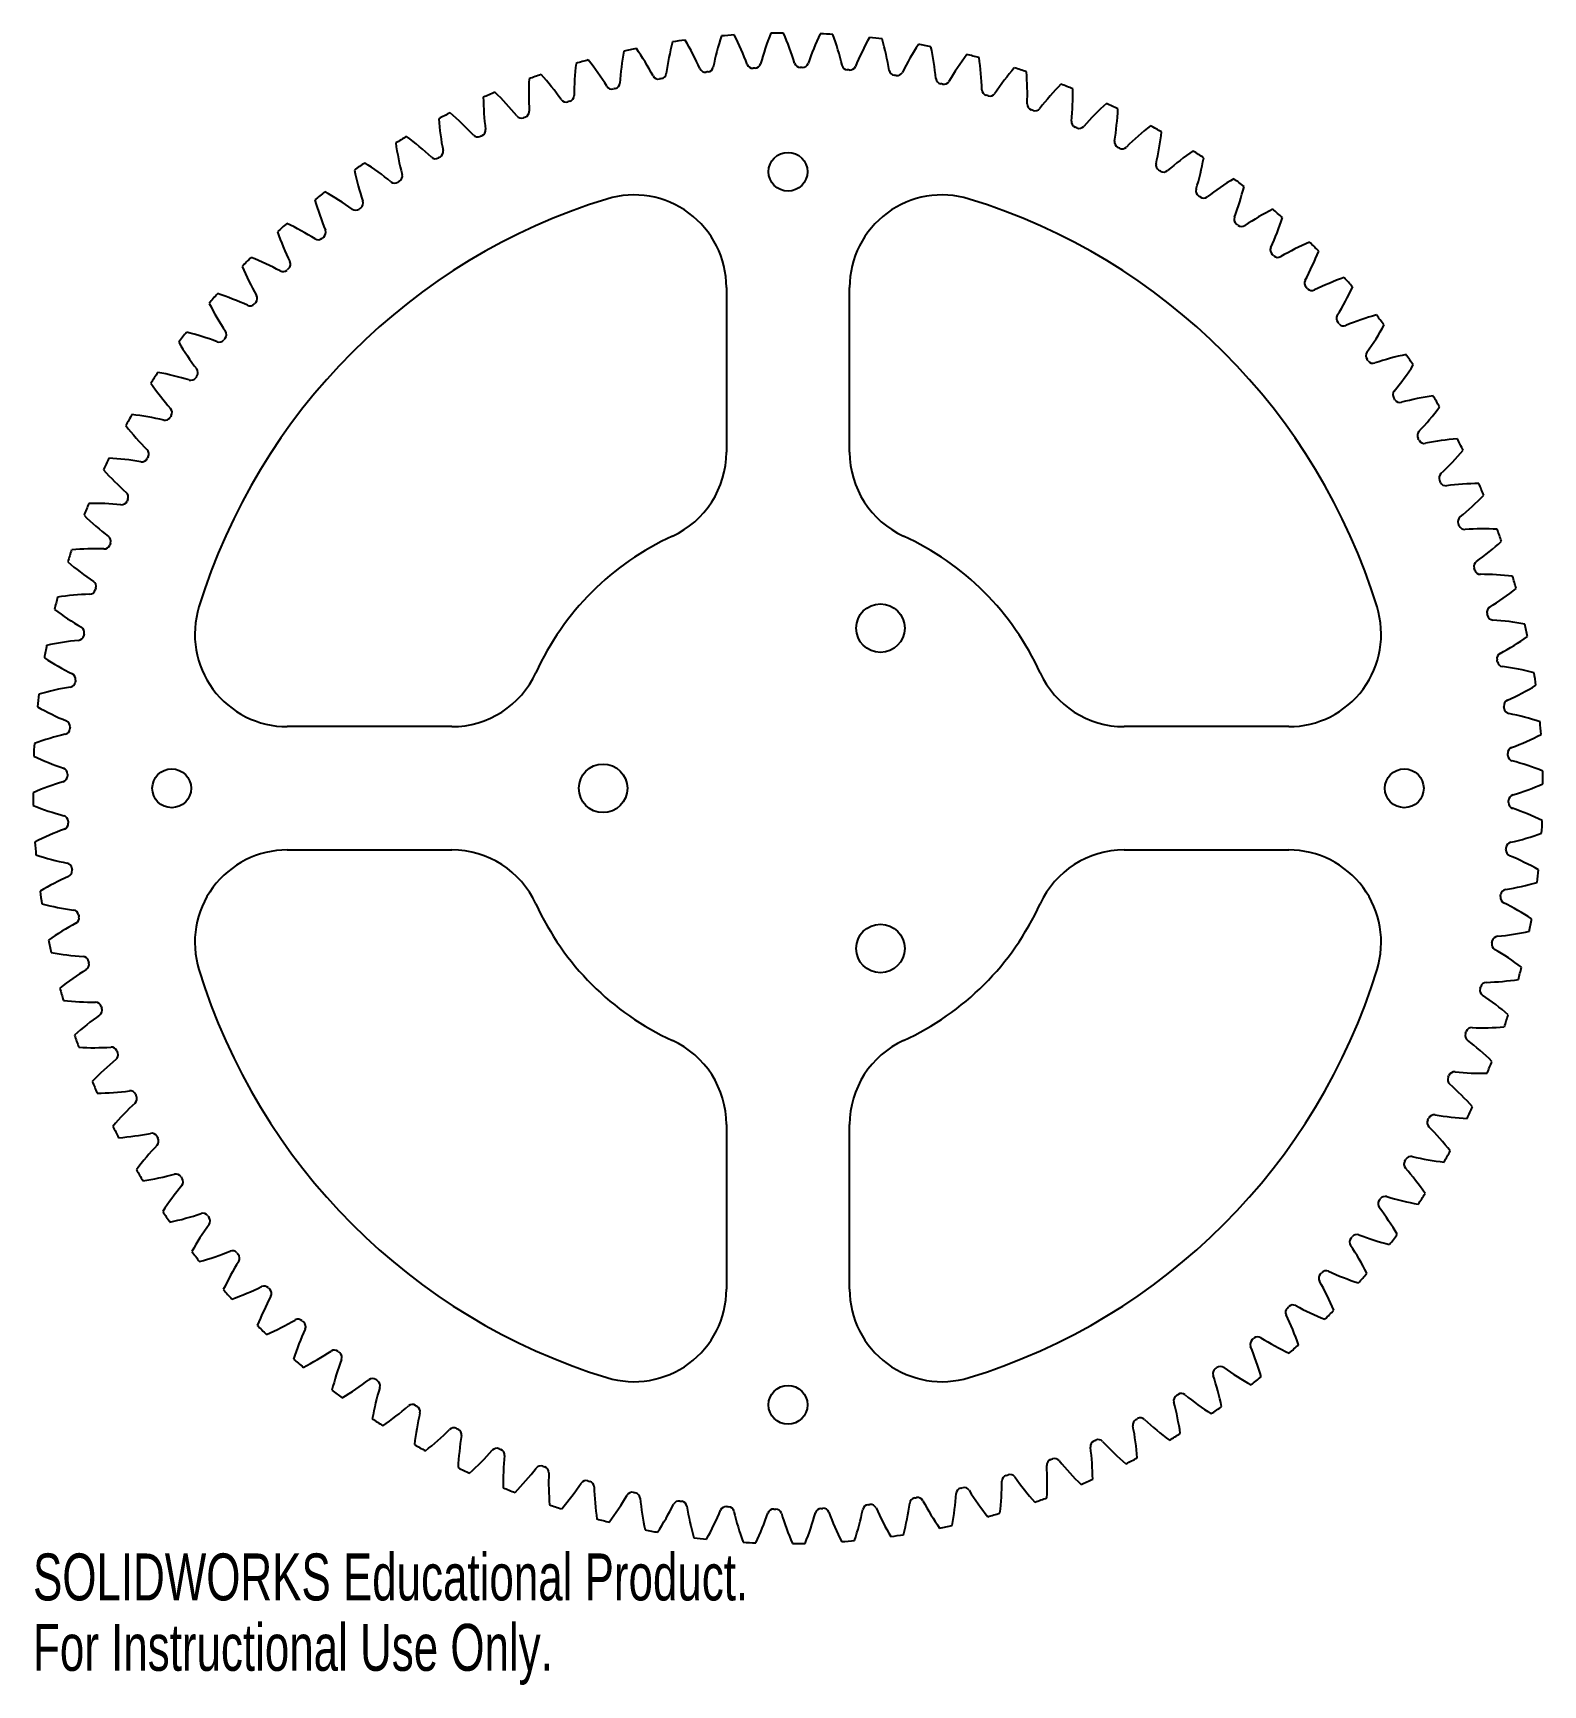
# Model space of a CAD drawing. Header units: inches. Extents: x -3.06 to 3.06, y -3.64 to 3.06.
import ezdxf

# ---------------------------------------------------------------- set-up
doc = ezdxf.new("R2010")
doc.units = ezdxf.units.IN
doc.header["$MEASUREMENT"] = 0
doc.styles.add('SLDTEXTSTYLE0', font='TXT', dxfattribs={"width": 0.7})

msp = doc.modelspace()

# ---------------------------------------------------------------- linework, layer by layer
at = {"color": 7, "linetype": 'Continuous', "lineweight": 25}
for p, q in [((-0.25, 2.031), (-0.25, 1.3636)), ((0.25, 1.3636), (0.25, 2.031)), ((-1.3636, 0.25), (-2.031, 0.25)), ((2.031, 0.25), (1.3636, 0.25)), ((-2.031, -0.25), (-1.3636, -0.25)), ((1.3636, -0.25), (2.031, -0.25)), ((-0.25, -1.3636), (-0.25, -2.031)), ((0.25, -2.031), (0.25, -1.3636))]:
    msp.add_line(p, q, dxfattribs=at)
for centre, radius in [((0, 2.5), 0.0787), ((0.375, 0.6495), 0.0984), ((-2.5, 0), 0.0787), ((-0.75, 0), 0.0984), ((2.5, 0), 0.0787), ((0.375, -0.6495), 0.0984), ((0, -2.5), 0.0787)]:
    msp.add_circle(centre, radius, dxfattribs=at)
for centre, radius, start, end in [((0.6512, 2.7428), 1.1554, 165.79187, 172.27517), ((0, 0), 3.0625, 97.83794, 98.80524), ((-1.4095, 2.4414), 1.1554, 24.36802, 30.85132), ((0.8292, 2.6944), 1.1554, 162.04187, 168.52517), ((0, 0), 3.0625, 94.08794, 95.05524), ((-1.2468, 2.5284), 1.1554, 20.61802, 27.10132), ((1.0037, 2.6344), 1.1554, 158.29187, 164.77517), ((0, 0), 3.0625, 90.33794, 91.30524), ((-1.0788, 2.6045), 1.1554, 16.86802, 23.35132), ((1.1738, 2.5631), 1.1554, 154.54187, 161.02517), ((0, 0), 3.0625, 86.58794, 87.55524), ((-0.9062, 2.6695), 1.1554, 13.11802, 19.60132), ((1.339, 2.4808), 1.1554, 150.79187, 157.27517), ((0, 0), 3.0625, 82.83794, 83.80524), ((-0.7296, 2.723), 1.1554, 9.36802, 15.85132), ((1.4983, 2.3879), 1.1554, 147.04187, 153.52517), ((0, 0), 3.0625, 79.08794, 80.05524), ((0, 0), 3.0625, 105.33794, 106.30524), ((-1.7161, 2.2365), 1.1554, 31.86802, 38.35132), ((0.4705, 2.7795), 1.1554, 169.54187, 176.02517), ((0, 0), 3.0625, 101.58794, 102.55524), ((-1.5662, 2.344), 1.1554, 28.11802, 34.60132), ((-0.55, 2.7649), 1.1554, 5.61802, 12.10132), ((1.6513, 2.2848), 1.1554, 143.29187, 149.77517), ((0, 0), 3.0625, 75.33794, 76.30524), ((-0.368, 2.795), 1.1554, 1.86802, 8.35132), ((0, 0), 3.0625, 109.08794, 110.05524), ((-1.8587, 2.1195), 1.1554, 35.61802, 42.10132), ((0.2877, 2.8044), 1.1554, 173.29187, 179.77517), ((-0.5258, 2.8999), 0.0242, 208.11802, 280.27772), ((-0.5176, 2.9014), 0.0242, 280.11546, 352.27517), ((-0.335, 2.9281), 0.0242, 204.36802, 276.52772), ((0, 0), 2.923, 96.36546, 96.52772), ((-0.3268, 2.929), 0.0242, 276.36546, 348.52517), ((-0.1428, 2.9437), 0.0242, 200.61802, 272.77772), ((0, 0), 2.923, 92.61546, 92.77772), ((-0.1345, 2.9441), 0.0242, 272.61546, 344.77517), ((0.05, 2.9468), 0.0242, 196.86802, 269.02772), ((0, 0), 2.923, 88.86546, 89.02772), ((0.0584, 2.9466), 0.0242, 268.86546, 341.02517), ((0.2426, 2.9372), 0.0242, 193.11802, 265.27772), ((0, 0), 2.923, 85.11546, 85.27772), ((0.2509, 2.9365), 0.0242, 265.11546, 337.27517), ((0.4342, 2.915), 0.0242, 189.36802, 261.52772), ((0, 0), 2.923, 81.36546, 81.52772), ((0.4425, 2.9138), 0.0242, 261.36546, 333.52517), ((1.7972, 2.1719), 1.1554, 139.54187, 146.02517), ((0, 0), 3.0625, 71.58794, 72.55524), ((-0.1844, 2.813), 1.1554, 358.11802, 4.60132), ((0, 0), 3.0625, 112.83794, 113.80524), ((-1.9934, 1.9934), 1.1554, 39.36802, 45.85132), ((0.1036, 2.8172), 1.1554, 177.04187, 183.52517), ((-0.7144, 2.8593), 0.0242, 211.86802, 284.02772), ((0, 0), 2.923, 103.86546, 104.02772), ((-0.7063, 2.8613), 0.0242, 283.86546, 356.02517), ((0, 0), 2.923, 100.11546, 100.27772), ((0.6239, 2.8804), 0.0242, 185.61802, 257.77772), ((0, 0), 2.923, 77.61546, 77.77772), ((0.6321, 2.8786), 0.0242, 257.61546, 329.77517), ((0.811, 2.8334), 0.0242, 181.86802, 254.02772), ((0.819, 2.8311), 0.0242, 253.86546, 326.02517), ((1.9354, 2.0497), 1.1554, 135.79187, 142.27517), ((0, 0), 3.0625, 67.83794, 68.80524), ((0, 2.8191), 1.1554, 354.36802, 0.85132), ((-0.0808, 2.8179), 1.1554, 180.79187, 187.27517), ((-0.8999, 2.8065), 0.0242, 215.61802, 287.77772), ((0, 0), 2.923, 107.61546, 107.77772), ((-0.8919, 2.809), 0.0242, 287.61546, 359.77517), ((0, 0), 2.923, 73.86546, 74.02772), ((0.9946, 2.7743), 0.0242, 178.11802, 250.27772), ((0, 0), 2.923, 70.11546, 70.27772), ((1.0024, 2.7715), 0.0242, 250.11546, 322.27517), ((2.0653, 1.9188), 1.1554, 132.04187, 138.52517), ((0, 0), 3.0625, 64.08794, 65.05524), ((0.1844, 2.813), 1.1554, 350.61802, 357.10132), ((0, 0), 3.0625, 116.58794, 117.55524), ((-0.265, 2.8066), 1.1554, 184.54187, 191.02517), ((-2.1195, 1.8587), 1.1554, 43.11802, 49.60132), ((-1.0815, 2.7416), 0.0242, 219.36802, 291.52772), ((0, 0), 2.923, 111.36546, 111.52772), ((-1.0737, 2.7446), 0.0242, 291.36546, 3.52517), ((1.1739, 2.7033), 0.0242, 174.36802, 246.52772), ((0, 0), 2.923, 66.36546, 66.52772), ((1.1815, 2.7), 0.0242, 246.36546, 318.52517), ((2.1864, 1.7796), 1.1554, 128.29187, 134.77517), ((0, 0), 3.0625, 60.33794, 61.30524), ((0, 0), 3.0625, 120.33794, 121.30524), ((-0.448, 2.7833), 1.1554, 188.29187, 194.77517), ((-2.2365, 1.7161), 1.1554, 46.86802, 53.35132), ((-1.2585, 2.665), 0.0242, 223.11802, 295.27772), ((0, 0), 2.923, 115.11546, 115.27772), ((-1.2509, 2.6685), 0.0242, 295.11546, 7.27517), ((1.3482, 2.6208), 0.0242, 170.61802, 242.77772), ((0.368, 2.795), 1.1554, 346.86802, 353.35132), ((-1.4301, 2.577), 0.0242, 226.86802, 299.02772), ((0, 0), 2.923, 118.86546, 119.02772), ((-1.4228, 2.581), 0.0242, 298.86546, 11.02517), ((0, 0), 2.923, 62.61546, 62.77772), ((1.3556, 2.6169), 0.0242, 242.61546, 314.77517), ((2.2981, 1.6328), 1.1554, 124.54187, 131.02517), ((0, 0), 3.0625, 56.58794, 57.55524), ((0.55, 2.7649), 1.1554, 343.11802, 349.60132), ((0, 0), 3.0625, 124.08794, 125.05524), ((-0.629, 2.748), 1.1554, 192.04187, 198.52517), ((-2.344, 1.5662), 1.1554, 50.61802, 57.10132), ((-1.5885, 2.4824), 0.0242, 302.61546, 14.77517), ((1.5167, 2.527), 0.0242, 166.86802, 239.02772), ((0, 0), 2.923, 58.86546, 59.02772), ((1.5238, 2.5227), 0.0242, 238.86546, 311.02517), ((0, 0), 3.0625, 127.83794, 128.80524), ((-2.4414, 1.4095), 1.1554, 54.36802, 60.85132), ((-1.5956, 2.4779), 0.0242, 230.61802, 302.77772), ((0, 0), 2.923, 122.61546, 122.77772), ((1.6787, 2.4224), 0.0242, 163.11802, 235.27772), ((2.4, 1.479), 1.1554, 120.79187, 127.27517), ((0, 0), 3.0625, 52.83794, 53.80524), ((0.7296, 2.723), 1.1554, 339.36802, 345.85132), ((0, 0), 2.5, 107.10464, 162.89536), ((-0.8074, 2.701), 1.1554, 195.79187, 202.27517), ((-1.7542, 2.3683), 0.0242, 234.36802, 306.52772), ((0, 0), 2.923, 126.36546, 126.52772), ((-1.7475, 2.3732), 0.0242, 306.36546, 18.52517), ((-0.625, 2.031), 0.375, 0, 107.10464), ((0.625, 2.031), 0.375, 72.89536, 180), ((0, 0), 2.5, 17.10464, 72.89536), ((0, 0), 2.923, 55.11546, 55.27772), ((1.6856, 2.4176), 0.0242, 235.11546, 307.27517), ((2.4916, 1.3188), 1.1554, 117.04187, 123.52517), ((0, 0), 3.0625, 49.08794, 50.05524), ((0, 0), 3.0625, 131.58794, 132.55524), ((-2.5284, 1.2468), 1.1554, 58.11802, 64.60132), ((1.8336, 2.3074), 0.0242, 159.36802, 231.52772), ((0, 0), 2.923, 51.36546, 51.52772), ((1.8401, 2.3022), 0.0242, 231.36546, 303.52517), ((0.9062, 2.6695), 1.1554, 335.61802, 342.10132), ((-0.9823, 2.6424), 1.1554, 199.54187, 206.02517), ((-1.9053, 2.2485), 0.0242, 238.11802, 310.27772), ((0, 0), 2.923, 130.11546, 130.27772), ((-1.899, 2.2539), 0.0242, 310.11546, 22.27517), ((2.5725, 1.1531), 1.1554, 113.29187, 119.77517), ((0, 0), 3.0625, 45.33794, 46.30524), ((0, 0), 3.0625, 135.33794, 136.30524), ((-2.6045, 1.0788), 1.1554, 61.86802, 68.35132), ((1.9805, 2.1825), 0.0242, 155.61802, 227.77772), ((0, 0), 2.923, 47.61546, 47.77772), ((1.9867, 2.1769), 0.0242, 227.61546, 299.77517), ((1.0788, 2.6045), 1.1554, 331.86802, 338.35132), ((-1.1531, 2.5725), 1.1554, 203.29187, 209.77517), ((-2.0483, 2.119), 0.0242, 241.86802, 314.02772), ((0, 0), 2.923, 133.86546, 134.02772), ((-2.0423, 2.1248), 0.0242, 313.86546, 26.02517), ((2.119, 2.0483), 0.0242, 151.86802, 224.02772), ((0, 0), 2.923, 43.86546, 44.02772), ((2.1248, 2.0423), 0.0242, 223.86546, 296.02517), ((2.6424, 0.9823), 1.1554, 109.54187, 116.02517), ((1.2468, 2.5284), 1.1554, 328.11802, 334.60132), ((0, 0), 3.0625, 41.58794, 42.55524), ((0, 0), 3.0625, 139.08794, 140.05524), ((-1.3188, 2.4916), 1.1554, 207.04187, 213.52517), ((-2.6695, 0.9062), 1.1554, 65.61802, 72.10132), ((-2.1825, 1.9805), 0.0242, 245.61802, 317.77772), ((0, 0), 2.923, 137.61546, 137.77772), ((-2.1769, 1.9867), 0.0242, 317.61546, 29.77517), ((2.2485, 1.9053), 0.0242, 148.11802, 220.27772), ((0, 0), 2.923, 40.11546, 40.27772), ((2.2539, 1.899), 0.0242, 220.11546, 292.27517), ((2.701, 0.8074), 1.1554, 105.79187, 112.27517), ((1.4095, 2.4414), 1.1554, 324.36802, 330.85132), ((0, 0), 3.0625, 37.83794, 38.80524), ((0, 0), 3.0625, 142.83794, 143.80524), ((-2.723, 0.7296), 1.1554, 69.36802, 75.85132), ((-2.3074, 1.8336), 0.0242, 249.36802, 321.52772), ((0, 0), 2.923, 141.36546, 141.52772), ((-2.3022, 1.8401), 0.0242, 321.36546, 33.52517), ((-1.479, 2.4), 1.1554, 210.79187, 217.27517), ((2.3683, 1.7542), 0.0242, 144.36802, 216.52772), ((2.748, 0.629), 1.1554, 102.04187, 108.52517), ((0, 0), 3.0625, 34.08794, 35.05524), ((0, 0), 3.0625, 146.58794, 147.55524), ((-2.7649, 0.55), 1.1554, 73.11802, 79.60132), ((-2.4176, 1.6856), 0.0242, 325.11546, 37.27517), ((0, 0), 2.923, 36.36546, 36.52772), ((2.3732, 1.7475), 0.0242, 216.36546, 288.52517), ((1.5662, 2.344), 1.1554, 320.61802, 327.10132), ((-1.6328, 2.2981), 1.1554, 214.54187, 221.02517), ((-2.4224, 1.6787), 0.0242, 253.11802, 325.27772), ((0, 0), 2.923, 145.11546, 145.27772), ((2.4779, 1.5956), 0.0242, 140.61802, 212.77772), ((0, 0), 2.923, 32.61546, 32.77772), ((2.4824, 1.5885), 0.0242, 212.61546, 284.77517), ((2.7833, 0.448), 1.1554, 98.29187, 104.77517), ((1.7161, 2.2365), 1.1554, 316.86802, 323.35132), ((0, 0), 3.0625, 30.33794, 31.30524), ((0, 0), 3.0625, 150.33794, 151.30524), ((-2.795, 0.368), 1.1554, 76.86802, 83.35132), ((-2.527, 1.5167), 0.0242, 256.86802, 329.02772), ((0, 0), 2.923, 148.86546, 149.02772), ((-2.5227, 1.5238), 0.0242, 328.86546, 41.02517), ((-1.7796, 2.1864), 1.1554, 218.29187, 224.77517), ((2.577, 1.4301), 0.0242, 136.86802, 209.02772), ((0, 0), 2.923, 28.86546, 29.02772), ((2.581, 1.4228), 0.0242, 208.86546, 281.02517), ((2.8066, 0.265), 1.1554, 94.54187, 101.02517), ((0, 0), 3.0625, 26.58794, 27.55524), ((-2.6169, 1.3556), 0.0242, 332.61546, 44.77517), ((0, 0), 2.923, 152.61546, 152.77772), ((-0.625, 1.3636), 0.375, 294.62432, 0), ((0.625, 1.3636), 0.375, 180, 245.37568), ((1.8587, 2.1195), 1.1554, 313.11802, 319.60132), ((0, 0), 3.0625, 154.08794, 155.05524), ((-1.9188, 2.0653), 1.1554, 222.04187, 228.52517), ((-2.813, 0.1844), 1.1554, 80.61802, 87.10132), ((-2.6208, 1.3482), 0.0242, 260.61802, 332.77772), ((2.665, 1.2585), 0.0242, 133.11802, 205.27772), ((0, 0), 2.923, 25.11546, 25.27772), ((2.6685, 1.2509), 0.0242, 205.11546, 277.27517), ((2.8179, 0.0808), 1.1554, 90.79187, 97.27517), ((0, 0), 3.0625, 22.83794, 23.80524), ((0, 0), 3.0625, 157.83794, 158.80524), ((-2.8191, 0), 1.1554, 84.36802, 90.85132), ((-2.7033, 1.1739), 0.0242, 264.36802, 336.52772), ((-2.7, 1.1815), 0.0242, 336.36546, 48.52517), ((0, 0), 2.923, 156.36546, 156.52772), ((1.9934, 1.9934), 1.1554, 309.36802, 315.85132), ((-2.0497, 1.9354), 1.1554, 225.79187, 232.27517), ((2.7416, 1.0815), 0.0242, 129.36802, 201.52772), ((0, 0), 2.923, 21.36546, 21.52772), ((-2.7715, 1.0024), 0.0242, 340.11546, 52.27517), ((0, 0), 1.125, 114.62432, 155.37568), ((0, 0), 1.125, 24.62432, 65.37568), ((2.7446, 1.0737), 0.0242, 201.36546, 273.52517), ((2.8172, -0.1036), 1.1554, 87.04187, 93.52517), ((0, 0), 3.0625, 19.08794, 20.05524), ((0, 0), 3.0625, 161.58794, 162.55524), ((-2.813, -0.1844), 1.1554, 88.11802, 94.60132), ((-2.7743, 0.9946), 0.0242, 268.11802, 340.27772), ((0, 0), 2.923, 160.11546, 160.27772), ((2.1195, 1.8587), 1.1554, 305.61802, 312.10132), ((-2.1719, 1.7972), 1.1554, 229.54187, 236.02517), ((2.8065, 0.8999), 0.0242, 125.61802, 197.77772), ((0, 0), 2.923, 17.61546, 17.77772), ((2.809, 0.8919), 0.0242, 197.61546, 269.77517), ((-2.8334, 0.811), 0.0242, 271.86802, 344.02772), ((-2.8311, 0.819), 0.0242, 343.86546, 56.02517), ((0, 0), 2.923, 163.86546, 164.02772), ((2.8044, -0.2877), 1.1554, 83.29187, 89.77517), ((2.2365, 1.7161), 1.1554, 301.86802, 308.35132), ((0, 0), 3.0625, 15.33794, 16.30524), ((0, 0), 3.0625, 165.33794, 166.30524), ((-2.795, -0.368), 1.1554, 91.86802, 98.35132), ((-2.2848, 1.6513), 1.1554, 233.29187, 239.77517), ((-2.031, 0.625), 0.375, 162.89536, 270), ((2.031, 0.625), 0.375, 270, 17.10464), ((2.8593, 0.7144), 0.0242, 121.86802, 194.02772), ((0, 0), 2.923, 13.86546, 14.02772), ((2.8613, 0.7063), 0.0242, 193.86546, 266.02517), ((2.7795, -0.4705), 1.1554, 79.54187, 86.02517), ((-2.8804, 0.6239), 0.0242, 275.61802, 347.77772), ((-2.8786, 0.6321), 0.0242, 347.61546, 59.77517), ((0, 0), 2.923, 167.61546, 167.77772), ((2.344, 1.5662), 1.1554, 298.11802, 304.60132), ((0, 0), 3.0625, 11.58794, 12.55524), ((0, 0), 3.0625, 169.08794, 170.05524), ((-2.7649, -0.55), 1.1554, 95.61802, 102.10132), ((2.8999, 0.5258), 0.0242, 118.11802, 190.27772), ((-2.3879, 1.4983), 1.1554, 237.04187, 243.52517), ((0, 0), 2.923, 10.11546, 10.27772), ((2.9014, 0.5176), 0.0242, 190.11546, 262.27517), ((2.7428, -0.6512), 1.1554, 75.79187, 82.27517), ((-2.723, -0.7296), 1.1554, 99.36802, 105.85132), ((-2.915, 0.4342), 0.0242, 279.36802, 351.52772), ((-2.9138, 0.4425), 0.0242, 351.36546, 63.52517), ((0, 0), 2.923, 171.36546, 171.52772), ((-1.3636, 0.625), 0.375, 270, 335.37568), ((1.3636, 0.625), 0.375, 204.62432, 270), ((2.4414, 1.4095), 1.1554, 294.36802, 300.85132), ((0, 0), 3.0625, 7.83794, 8.80524), ((0, 0), 3.0625, 172.83794, 173.80524), ((2.9281, 0.335), 0.0242, 114.36802, 186.52772), ((-2.4808, 1.339), 1.1554, 240.79187, 247.27517), ((-2.9365, 0.2509), 0.0242, 355.11546, 67.27517), ((0, 0), 2.923, 6.36546, 6.52772), ((2.929, 0.3268), 0.0242, 186.36546, 258.52517), ((2.6944, -0.8292), 1.1554, 72.04187, 78.52517), ((0, 0), 3.0625, 4.08794, 5.05524), ((-2.6695, -0.9062), 1.1554, 103.11802, 109.60132), ((-2.9372, 0.2426), 0.0242, 283.11802, 355.27772), ((0, 0), 2.923, 175.11546, 175.27772), ((2.5284, 1.2468), 1.1554, 290.61802, 297.10132), ((0, 0), 3.0625, 176.58794, 177.55524), ((2.9437, 0.1428), 0.0242, 110.61802, 182.77772), ((0, 0), 2.923, 2.61546, 2.77772), ((-2.5631, 1.1738), 1.1554, 244.54187, 251.02517), ((-2.9466, 0.0584), 0.0242, 358.86546, 71.02517), ((2.9441, 0.1345), 0.0242, 182.61546, 254.77517), ((2.6344, -1.0037), 1.1554, 68.29187, 74.77517), ((0, 0), 3.0625, 0.33794, 1.30524), ((-2.6045, -1.0788), 1.1554, 106.86802, 113.35132), ((-2.9468, 0.05), 0.0242, 286.86802, 359.02772), ((0, 0), 2.923, 178.86546, 179.02772), ((2.6045, 1.0788), 1.1554, 286.86802, 293.35132), ((0, 0), 3.0625, 180.33794, 181.30524), ((0, 0), 2.923, 358.86546, 359.02772), ((2.9466, -0.0584), 0.0242, 178.86546, 251.02517), ((2.9468, -0.05), 0.0242, 106.86802, 179.02772), ((-2.6344, 1.0037), 1.1554, 248.29187, 254.77517), ((-2.9441, -0.1345), 0.0242, 2.61546, 74.77517), ((0, 0), 2.923, 182.61546, 182.77772), ((2.5631, -1.1738), 1.1554, 64.54187, 71.02517), ((0, 0), 3.0625, 356.58794, 357.55524), ((-2.5284, -1.2468), 1.1554, 110.61802, 117.10132), ((-2.9437, -0.1428), 0.0242, 290.61802, 2.77772), ((2.6695, 0.9062), 1.1554, 283.11802, 289.60132), ((0, 0), 3.0625, 184.08794, 185.05524), ((-2.031, -0.625), 0.375, 90, 197.10464), ((-1.3636, -0.625), 0.375, 24.62432, 90), ((1.3636, -0.625), 0.375, 90, 155.37568), ((2.031, -0.625), 0.375, 342.89536, 90), ((2.9365, -0.2509), 0.0242, 175.11546, 247.27517), ((0, 0), 2.923, 355.11546, 355.27772), ((2.9372, -0.2426), 0.0242, 103.11802, 175.27772), ((-2.6944, 0.8292), 1.1554, 252.04187, 258.52517), ((-2.929, -0.3268), 0.0242, 6.36546, 78.52517), ((-2.9281, -0.335), 0.0242, 294.36802, 6.52772), ((0, 0), 2.923, 186.36546, 186.52772), ((2.4808, -1.339), 1.1554, 60.79187, 67.27517), ((0, 0), 3.0625, 352.83794, 353.80524), ((-2.4414, -1.4095), 1.1554, 114.36802, 120.85132), ((2.723, 0.7296), 1.1554, 279.36802, 285.85132), ((0, 0), 3.0625, 187.83794, 188.80524), ((-2.7428, 0.6512), 1.1554, 255.79187, 262.27517), ((0, 0), 1.125, 204.62432, 245.37568), ((0, 0), 1.125, 294.62432, 335.37568), ((2.9138, -0.4425), 0.0242, 171.36546, 243.52517), ((0, 0), 2.923, 351.36546, 351.52772), ((2.915, -0.4342), 0.0242, 99.36802, 171.52772), ((2.3879, -1.4983), 1.1554, 57.04187, 63.52517), ((-2.9014, -0.5176), 0.0242, 10.11546, 82.27517), ((-2.8999, -0.5258), 0.0242, 298.11802, 10.27772), ((0, 0), 2.923, 190.11546, 190.27772), ((0, 0), 3.0625, 349.08794, 350.05524), ((-2.344, -1.5662), 1.1554, 118.11802, 124.60132), ((2.8804, -0.6239), 0.0242, 95.61802, 167.77772), ((2.7649, 0.55), 1.1554, 275.61802, 282.10132), ((0, 0), 3.0625, 191.58794, 192.55524), ((-2.7795, 0.4705), 1.1554, 259.54187, 266.02517), ((2.8786, -0.6321), 0.0242, 167.61546, 239.77517), ((0, 0), 2.923, 347.61546, 347.77772), ((2.2848, -1.6513), 1.1554, 53.29187, 59.77517), ((-2.2365, -1.7161), 1.1554, 121.86802, 128.35132), ((-2.8613, -0.7063), 0.0242, 13.86546, 86.02517), ((-2.8593, -0.7144), 0.0242, 301.86802, 14.02772), ((0, 0), 2.923, 193.86546, 194.02772), ((0, 0), 2.5, 197.10464, 252.89536), ((0, 0), 2.5, 287.10464, 342.89536), ((0, 0), 3.0625, 345.33794, 346.30524), ((2.8334, -0.811), 0.0242, 91.86802, 164.02772), ((2.795, 0.368), 1.1554, 271.86802, 278.35132), ((0, 0), 3.0625, 195.33794, 196.30524), ((-2.8044, 0.2877), 1.1554, 263.29187, 269.77517), ((-2.809, -0.8919), 0.0242, 17.61546, 89.77517), ((2.8311, -0.819), 0.0242, 163.86546, 236.02517), ((0, 0), 2.923, 343.86546, 344.02772), ((2.1719, -1.7972), 1.1554, 49.54187, 56.02517), ((-2.1195, -1.8587), 1.1554, 125.61802, 132.10132), ((-2.8065, -0.8999), 0.0242, 305.61802, 17.77772), ((0, 0), 2.923, 197.61546, 197.77772), ((0, 0), 3.0625, 341.58794, 342.55524), ((0, 0), 3.0625, 199.08794, 200.05524), ((2.7715, -1.0024), 0.0242, 160.11546, 232.27517), ((0, 0), 2.923, 340.11546, 340.27772), ((2.7743, -0.9946), 0.0242, 88.11802, 160.27772), ((2.813, 0.1844), 1.1554, 268.11802, 274.60132), ((-2.8172, 0.1036), 1.1554, 267.04187, 273.52517), ((-2.7446, -1.0737), 0.0242, 21.36546, 93.52517), ((0, 0), 2.923, 201.36546, 201.52772), ((-0.625, -1.3636), 0.375, 0, 65.37568), ((0.625, -1.3636), 0.375, 114.62432, 180), ((2.0497, -1.9354), 1.1554, 45.79187, 52.27517), ((-1.9934, -1.9934), 1.1554, 129.36802, 135.85132), ((-2.7416, -1.0815), 0.0242, 309.36802, 21.52772), ((0, 0), 3.0625, 337.83794, 338.80524), ((0, 0), 3.0625, 202.83794, 203.80524), ((2.7, -1.1815), 0.0242, 156.36546, 228.52517), ((0, 0), 2.923, 336.36546, 336.52772), ((2.7033, -1.1739), 0.0242, 84.36802, 156.52772), ((1.9188, -2.0653), 1.1554, 42.04187, 48.52517), ((2.8191, 0), 1.1554, 264.36802, 270.85132), ((-2.8179, -0.0808), 1.1554, 270.79187, 277.27517), ((-2.6685, -1.2509), 0.0242, 25.11546, 97.27517), ((-2.665, -1.2585), 0.0242, 313.11802, 25.27772), ((0, 0), 2.923, 205.11546, 205.27772), ((-1.8587, -2.1195), 1.1554, 133.11802, 139.60132), ((0, 0), 2.923, 332.61546, 332.77772), ((2.6208, -1.3482), 0.0242, 80.61802, 152.77772), ((2.813, -0.1844), 1.1554, 260.61802, 267.10132), ((0, 0), 3.0625, 334.08794, 335.05524), ((0, 0), 3.0625, 206.58794, 207.55524), ((-2.8066, -0.265), 1.1554, 274.54187, 281.02517), ((-2.581, -1.4228), 0.0242, 28.86546, 101.02517), ((2.6169, -1.3556), 0.0242, 152.61546, 224.77517), ((1.7796, -2.1864), 1.1554, 38.29187, 44.77517), ((-1.7161, -2.2365), 1.1554, 136.86802, 143.35132), ((0, 0), 2.923, 208.86546, 209.02772), ((-2.577, -1.4301), 0.0242, 316.86802, 29.02772), ((0, 0), 3.0625, 330.33794, 331.30524), ((2.5227, -1.5238), 0.0242, 148.86546, 221.02517), ((0, 0), 2.923, 328.86546, 329.02772), ((1.6328, -2.2981), 1.1554, 34.54187, 41.02517), ((2.527, -1.5167), 0.0242, 76.86802, 149.02772), ((2.795, -0.368), 1.1554, 256.86802, 263.35132), ((0, 0), 3.0625, 210.33794, 211.30524), ((-2.7833, -0.448), 1.1554, 278.29187, 284.77517), ((-2.4824, -1.5885), 0.0242, 32.61546, 104.77517), ((0, 0), 2.923, 212.61546, 212.77772), ((-2.4779, -1.5956), 0.0242, 320.61802, 32.77772), ((-1.5662, -2.344), 1.1554, 140.61802, 147.10132), ((2.4176, -1.6856), 0.0242, 145.11546, 217.27517), ((0, 0), 2.923, 325.11546, 325.27772), ((2.4224, -1.6787), 0.0242, 73.11802, 145.27772), ((2.7649, -0.55), 1.1554, 253.11802, 259.60132), ((0, 0), 3.0625, 326.58794, 327.55524), ((0, 0), 3.0625, 214.08794, 215.05524), ((-2.748, -0.629), 1.1554, 282.04187, 288.52517), ((-2.3732, -1.7475), 0.0242, 36.36546, 108.52517), ((0, 0), 2.923, 216.36546, 216.52772), ((-2.3683, -1.7542), 0.0242, 324.36802, 36.52772), ((1.479, -2.4), 1.1554, 30.79187, 37.27517), ((-1.4095, -2.4414), 1.1554, 144.36802, 150.85132), ((0, 0), 3.0625, 322.83794, 323.80524), ((-2.2539, -1.899), 0.0242, 40.11546, 112.27517), ((2.3022, -1.8401), 0.0242, 141.36546, 213.52517), ((1.3188, -2.4916), 1.1554, 27.04187, 33.52517), ((0, 0), 2.923, 321.36546, 321.52772), ((2.3074, -1.8336), 0.0242, 69.36802, 141.52772), ((2.723, -0.7296), 1.1554, 249.36802, 255.85132), ((0, 0), 3.0625, 217.83794, 218.80524), ((-2.701, -0.8074), 1.1554, 285.79187, 292.27517), ((-1.2468, -2.5284), 1.1554, 148.11802, 154.60132), ((0, 0), 2.923, 220.11546, 220.27772), ((-2.2485, -1.9053), 0.0242, 328.11802, 40.27772), ((2.1769, -1.9867), 0.0242, 137.61546, 209.77517), ((1.1531, -2.5725), 1.1554, 23.29187, 29.77517), ((0, 0), 2.923, 317.61546, 317.77772), ((2.1825, -1.9805), 0.0242, 65.61802, 137.77772), ((2.6695, -0.9062), 1.1554, 245.61802, 252.10132), ((0, 0), 3.0625, 319.08794, 320.05524), ((0, 0), 3.0625, 221.58794, 222.55524), ((-2.6424, -0.9823), 1.1554, 289.54187, 296.02517), ((-1.0788, -2.6045), 1.1554, 151.86802, 158.35132), ((-2.1248, -2.0423), 0.0242, 43.86546, 116.02517), ((0, 0), 2.923, 223.86546, 224.02772), ((-2.119, -2.0483), 0.0242, 331.86802, 44.02772), ((-0.625, -2.031), 0.375, 252.89536, 0), ((0.625, -2.031), 0.375, 180, 287.10464), ((2.0423, -2.1248), 0.0242, 133.86546, 206.02517), ((0.9823, -2.6424), 1.1554, 19.54187, 26.02517), ((0, 0), 2.923, 313.86546, 314.02772), ((2.0483, -2.119), 0.0242, 61.86802, 134.02772), ((2.6045, -1.0788), 1.1554, 241.86802, 248.35132), ((0, 0), 3.0625, 315.33794, 316.30524), ((0, 0), 3.0625, 225.33794, 226.30524), ((-2.5725, -1.1531), 1.1554, 293.29187, 299.77517), ((-0.9062, -2.6695), 1.1554, 155.61802, 162.10132), ((-1.9867, -2.1769), 0.0242, 47.61546, 119.77517), ((0, 0), 2.923, 227.61546, 227.77772), ((-1.9805, -2.1825), 0.0242, 335.61802, 47.77772), ((1.899, -2.2539), 0.0242, 130.11546, 202.27517), ((0.8074, -2.701), 1.1554, 15.79187, 22.27517), ((0, 0), 2.923, 310.11546, 310.27772), ((1.9053, -2.2485), 0.0242, 58.11802, 130.27772), ((2.5284, -1.2468), 1.1554, 238.11802, 244.60132), ((0, 0), 3.0625, 311.58794, 312.55524), ((0, 0), 3.0625, 229.08794, 230.05524), ((-2.4916, -1.3188), 1.1554, 297.04187, 303.52517), ((-1.8401, -2.3022), 0.0242, 51.36546, 123.52517), ((-0.7296, -2.723), 1.1554, 159.36802, 165.85132), ((0, 0), 2.923, 231.36546, 231.52772), ((-1.8336, -2.3074), 0.0242, 339.36802, 51.52772), ((1.7542, -2.3683), 0.0242, 54.36802, 126.52772), ((-2.4, -1.479), 1.1554, 300.79187, 307.27517), ((-1.6856, -2.4176), 0.0242, 55.11546, 127.27517), ((0, 0), 2.923, 235.11546, 235.27772), ((-1.6787, -2.4224), 0.0242, 343.11802, 55.27772), ((1.7475, -2.3732), 0.0242, 126.36546, 198.52517), ((0.629, -2.748), 1.1554, 12.04187, 18.52517), ((0, 0), 2.923, 306.36546, 306.52772), ((2.4414, -1.4095), 1.1554, 234.36802, 240.85132), ((0, 0), 3.0625, 307.83794, 308.80524), ((0, 0), 3.0625, 232.83794, 233.80524), ((-0.55, -2.7649), 1.1554, 163.11802, 169.60132), ((1.5885, -2.4824), 0.0242, 122.61546, 194.77517), ((0, 0), 2.923, 302.61546, 302.77772), ((1.5956, -2.4779), 0.0242, 50.61802, 122.77772), ((2.344, -1.5662), 1.1554, 230.61802, 237.10132), ((-2.2981, -1.6328), 1.1554, 304.54187, 311.02517), ((-1.5238, -2.5227), 0.0242, 58.86546, 131.02517), ((-0.368, -2.795), 1.1554, 166.86802, 173.35132), ((0, 0), 2.923, 238.86546, 239.02772), ((-1.5167, -2.527), 0.0242, 346.86802, 59.02772), ((0.448, -2.7833), 1.1554, 8.29187, 14.77517), ((0, 0), 3.0625, 304.08794, 305.05524), ((0, 0), 3.0625, 236.58794, 237.55524), ((-2.1864, -1.7796), 1.1554, 308.29187, 314.77517), ((-1.3556, -2.6169), 0.0242, 62.61546, 134.77517), ((0, 0), 2.923, 242.61546, 242.77772), ((-1.3482, -2.6208), 0.0242, 350.61802, 62.77772), ((1.4228, -2.581), 0.0242, 118.86546, 191.02517), ((0.265, -2.8066), 1.1554, 4.54187, 11.02517), ((0, 0), 2.923, 298.86546, 299.02772), ((1.4301, -2.577), 0.0242, 46.86802, 119.02772), ((2.2365, -1.7161), 1.1554, 226.86802, 233.35132), ((0, 0), 3.0625, 240.33794, 241.30524), ((-0.1844, -2.813), 1.1554, 170.61802, 177.10132), ((-1.1815, -2.7), 0.0242, 66.36546, 138.52517), ((0, 0), 2.923, 246.36546, 246.52772), ((1.2509, -2.6685), 0.0242, 115.11546, 187.27517), ((0.0808, -2.8179), 1.1554, 0.79187, 7.27517), ((0, 0), 2.923, 295.11546, 295.27772), ((1.2585, -2.665), 0.0242, 43.11802, 115.27772), ((2.1195, -1.8587), 1.1554, 223.11802, 229.60132), ((0, 0), 3.0625, 300.33794, 301.30524), ((-2.0653, -1.9188), 1.1554, 312.04187, 318.52517), ((-1.1739, -2.7033), 0.0242, 354.36802, 66.52772), ((0, -2.8191), 1.1554, 174.36802, 180.85132), ((1.0737, -2.7446), 0.0242, 111.36546, 183.52517), ((-0.1036, -2.8172), 1.1554, 357.04187, 3.52517), ((0, 0), 2.923, 291.36546, 291.52772), ((1.0815, -2.7416), 0.0242, 39.36802, 111.52772), ((1.9934, -1.9934), 1.1554, 219.36802, 225.85132), ((0, 0), 3.0625, 296.58794, 297.55524), ((0, 0), 3.0625, 244.08794, 245.05524), ((-1.9354, -2.0497), 1.1554, 315.79187, 322.27517), ((-1.0024, -2.7715), 0.0242, 70.11546, 142.27517), ((0, 0), 2.923, 250.11546, 250.27772), ((-0.9946, -2.7743), 0.0242, 358.11802, 70.27772), ((0.1844, -2.813), 1.1554, 178.11802, 184.60132), ((-0.819, -2.8311), 0.0242, 73.86546, 146.02517), ((0, 0), 2.923, 253.86546, 254.02772), ((-0.811, -2.8334), 0.0242, 1.86802, 74.02772), ((-0.2877, -2.8044), 1.1554, 353.29187, 359.77517), ((0.8919, -2.809), 0.0242, 107.61546, 179.77517), ((0, 0), 2.923, 287.61546, 287.77772), ((0.8999, -2.8065), 0.0242, 35.61802, 107.77772), ((1.8587, -2.1195), 1.1554, 215.61802, 222.10132), ((0, 0), 3.0625, 292.83794, 293.80524), ((0, 0), 3.0625, 247.83794, 248.80524), ((-1.7972, -2.1719), 1.1554, 319.54187, 326.02517), ((0.368, -2.795), 1.1554, 181.86802, 188.35132), ((-1.6513, -2.2848), 1.1554, 323.29187, 329.77517), ((-0.6321, -2.8786), 0.0242, 77.61546, 149.77517), ((0, 0), 2.923, 257.61546, 257.77772), ((-0.6239, -2.8804), 0.0242, 5.61802, 77.77772), ((0.55, -2.7649), 1.1554, 185.61802, 192.10132), ((0.5176, -2.9014), 0.0242, 100.11546, 172.27517), ((0, 0), 2.923, 280.11546, 280.27772), ((0.5258, -2.8999), 0.0242, 28.11802, 100.27772), ((-0.4705, -2.7795), 1.1554, 349.54187, 356.02517), ((0.7063, -2.8613), 0.0242, 103.86546, 176.02517), ((0, 0), 2.923, 283.86546, 284.02772), ((0.7144, -2.8593), 0.0242, 31.86802, 104.02772), ((1.7161, -2.2365), 1.1554, 211.86802, 218.35132), ((0, 0), 3.0625, 289.08794, 290.05524), ((0, 0), 3.0625, 251.58794, 252.55524), ((-1.4983, -2.3879), 1.1554, 327.04187, 333.52517), ((-0.4425, -2.9138), 0.0242, 81.36546, 153.52517), ((0, 0), 2.923, 261.36546, 261.52772), ((-0.4342, -2.915), 0.0242, 9.36802, 81.52772), ((0.7296, -2.723), 1.1554, 189.36802, 195.85132), ((-1.339, -2.4808), 1.1554, 330.79187, 337.27517), ((-0.2509, -2.9365), 0.0242, 85.11546, 157.27517), ((0, 0), 2.923, 265.11546, 265.27772), ((-0.2426, -2.9372), 0.0242, 13.11802, 85.27772), ((0.9062, -2.6695), 1.1554, 193.11802, 199.60132), ((-1.1738, -2.5631), 1.1554, 334.54187, 341.02517), ((-0.0584, -2.9466), 0.0242, 88.86546, 161.02517), ((0, 0), 2.923, 268.86546, 269.02772), ((-0.05, -2.9468), 0.0242, 16.86802, 89.02772), ((1.0788, -2.6045), 1.1554, 196.86802, 203.35132), ((-1.0037, -2.6344), 1.1554, 338.29187, 344.77517), ((0.1345, -2.9441), 0.0242, 92.61546, 164.77517), ((0, 0), 2.923, 272.61546, 272.77772), ((0.1428, -2.9437), 0.0242, 20.61802, 92.77772), ((1.2468, -2.5284), 1.1554, 200.61802, 207.10132), ((-0.8292, -2.6944), 1.1554, 342.04187, 348.52517), ((0.3268, -2.929), 0.0242, 96.36546, 168.52517), ((0, 0), 2.923, 276.36546, 276.52772), ((0.335, -2.9281), 0.0242, 24.36802, 96.52772), ((1.4095, -2.4414), 1.1554, 204.36802, 210.85132), ((-0.6512, -2.7428), 1.1554, 345.79187, 352.27517), ((1.5662, -2.344), 1.1554, 208.11802, 214.60132), ((0, 0), 3.0625, 285.33794, 286.30524), ((0, 0), 3.0625, 255.33794, 256.30524), ((0, 0), 3.0625, 259.08794, 260.05524), ((0, 0), 3.0625, 281.58794, 282.55524), ((0, 0), 3.0625, 262.83794, 263.80524), ((0, 0), 3.0625, 266.58794, 267.55524), ((0, 0), 3.0625, 270.33794, 271.30524), ((0, 0), 3.0625, 274.08794, 275.05524), ((0, 0), 3.0625, 277.83794, 278.80524)]:
    msp.add_arc(centre, radius, start, end, dxfattribs=at)

# ---------------------------------------------------------------- texts
at = {"color": 7, "linetype": 'Continuous', "char_height": 0.1903, "attachment_point": 1, "style": 'SLDTEXTSTYLE0'}
for s, insert in [('SOLIDWORKS Educational Product.', (-3.0624, -3.1026)), ('For Instructional Use Only.', (-3.0624, -3.388))]:
    msp.add_mtext(s, dxfattribs=dict(at, insert=insert))

doc.saveas('drawing.dxf')
